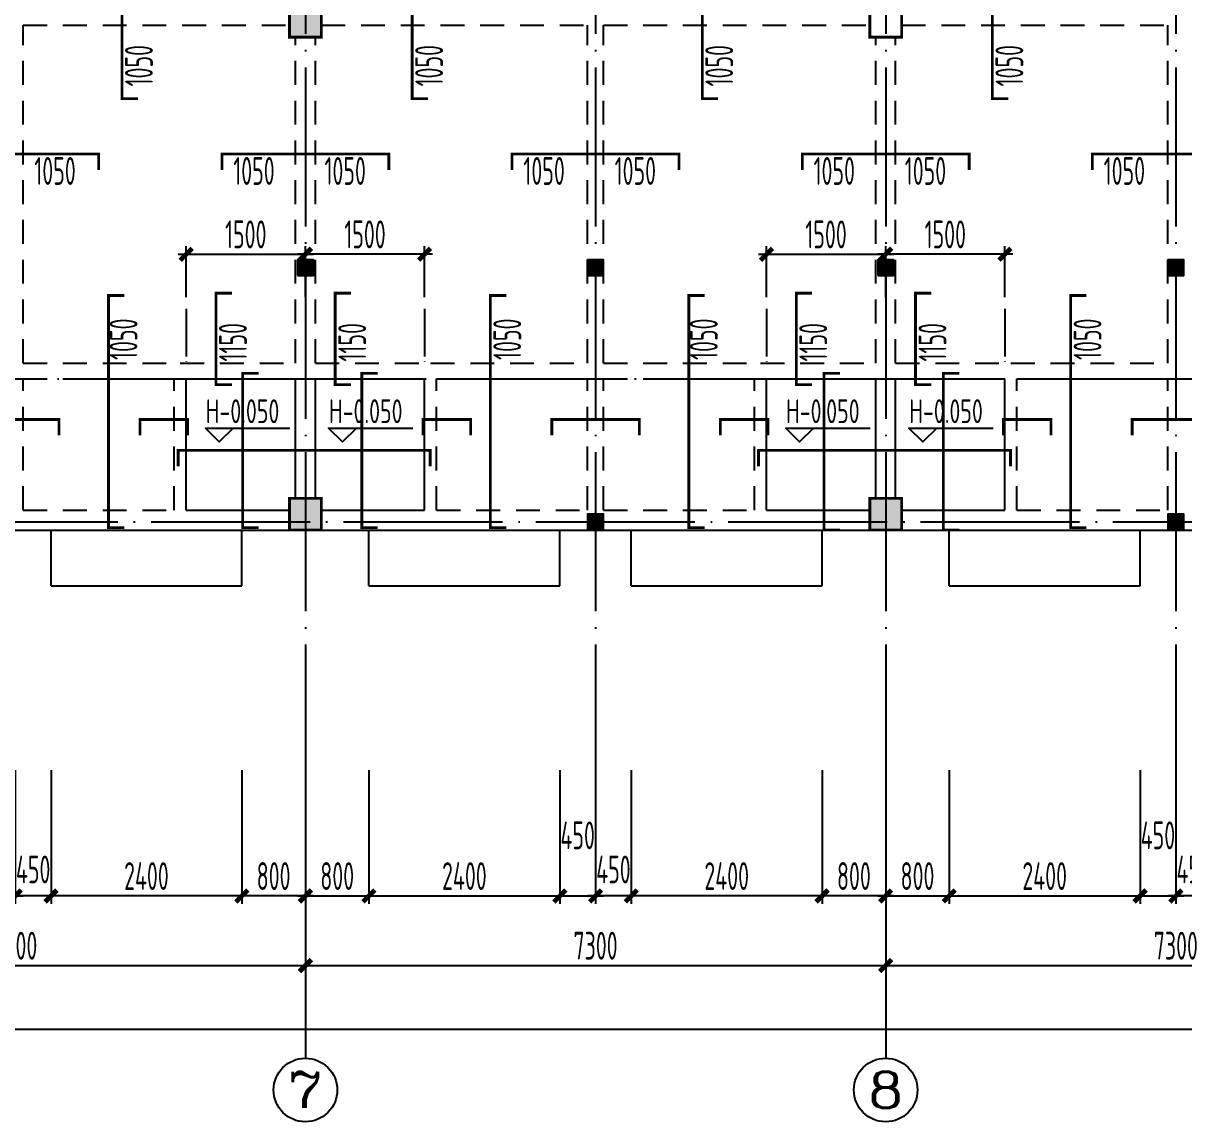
# Model space of a CAD drawing. Extents: x -472319 to -112444, y -516749 to -5704.
# Drawn here: x -264044 to -249444, y -254778 to -240960 of the extents above; entities that cross this region are included whole.
import ezdxf
from ezdxf.enums import TextEntityAlignment as Align

# ---------------------------------------------------------------- set-up
doc = ezdxf.new("R2010")
doc.units = 0
doc.header["$LTSCALE"] = 100
doc.header["$MEASUREMENT"] = 0
for name, pattern in [('3', [5, 3, -2]), ('CENTER', [2, 1.25, -0.25, 0.25, -0.25]), ('DOTE', [2.42, 2, -0.2, 0.02, -0.2])]:
    doc.linetypes.add(name, pattern=pattern)
for name, color, linetype in [('1301', 24, 'Continuous'), ('1305', 1, 'Continuous'), ('1306', 94, 'Continuous'), ('AXIS', 3, 'Continuous'), ('AXIS_TEXT', 7, 'Continuous'), ('COLUMN', 9, 'Continuous'), ('DOTE', 1, 'CENTER'), ('S_BEAM', 4, 'Continuous'), ('S_BEAMDASH', 134, '3'), ('S_CL', 2, 'Continuous'), ('坡道', 7, 'Continuous'), ('板标注', 221, 'Continuous')]:
    doc.layers.add(name, color=color, linetype=linetype)
doc.styles.add('_TCH_AXIS', font='COMPLEX', dxfattribs={"bigfont": 'GBCBIG'})
doc.styles.add('COMPLEX', font='COMPLEX')
doc.styles.add('HZ', font='tssdeng.shx', dxfattribs={"width": 0.6, "height": 350, "bigfont": 'a.shx'})
doc.styles.get("Standard").update_dxf_attribs({"font": 'tssdeng.shx', "width": 0.6, "bigfont": 'a.shx'})
doc.styles.add('TSSD_Rein', font='Tssdeng.shx', dxfattribs={"width": 0.7, "bigfont": 'hztxt.shx'})
doc.dimstyles.new('DIMN', dxfattribs={"dimtxt": 350, "dimasz": 150, "dimexe": 100, "dimexo": 100, "dimgap": 75, "dimtad": 1, "dimdec": 0, "dimzin": 0, "dimdsep": 46, "dimtxsty": 'HZ', "dimblk": 'ARCHTICK', "dimcen": 0.09, "dimdle": 100, "dimclrd": 3, "dimclre": 3, "dimclrt": 7, "dimazin": 2, "dimtfac": 1, "dimtdec": 0, "dimtmove": 2, "dimatfit": 3, "dimldrblk": 'ARCHTICK', "dimfxl": 1, "dimtolj": 1, "dimtzin": 0, "dimarcsym": 0})

# ---------------------------------------------------------------- blocks, each defined once
blk = doc.blocks.new('_ArchTick')
at = {"color": 0, "linetype": 'ByBlock', "const_width": 0.4}
blk.add_lwpolyline([(-0.5, -0.5), (0.5, 0.5)], dxfattribs=at)
blk = doc.blocks.new('*D1060')
at = {"layer": 'AXIS', "color": 3, "lineweight": -2, "transparency": 16777216}
for p, q in [((-267794, -251665), (-267794, -252913)), ((-260494, -251665), (-260494, -252913)), ((-267894, -252813), (-260394, -252813))]:
    blk.add_line(p, q, dxfattribs=at)
at = {"layer": 'Defpoints', "color": 0, "transparency": 16777216}
for p in [(-267794, -251565), (-260494, -251565), (-260494, -252813)]:
    blk.add_point(p, dxfattribs=at)
at = {"layer": 'AXIS', "color": 3, "lineweight": -2, "transparency": 16777216, "xscale": 150, "yscale": 150, "zscale": 150, "rotation": 180}
blk.add_blockref('_ArchTick', (-267794, -252813), dxfattribs=at)
at = {"layer": 'AXIS', "color": 3, "lineweight": -2, "transparency": 16777216, "xscale": 150, "yscale": 150, "zscale": 150}
blk.add_blockref('_ArchTick', (-260494, -252813), dxfattribs=at)
at = {"layer": 'AXIS', "color": 7, "transparency": 16777216, "insert": (-264144, -252563), "char_height": 350, "attachment_point": 5, "style": 'HZ'}
blk.add_mtext('\\A1;7300', dxfattribs=at)
blk = doc.blocks.new('*D1061')
at = {"layer": 'AXIS', "color": 3, "lineweight": -2, "transparency": 16777216}
for p, q in [((-260494, -251665), (-260494, -252913)), ((-253194, -251665), (-253194, -252913)), ((-260594, -252813), (-253094, -252813))]:
    blk.add_line(p, q, dxfattribs=at)
at = {"layer": 'Defpoints', "color": 0, "transparency": 16777216}
for p in [(-260494, -251565), (-253194, -251565), (-253194, -252813)]:
    blk.add_point(p, dxfattribs=at)
at = {"layer": 'AXIS', "color": 3, "lineweight": -2, "transparency": 16777216, "xscale": 150, "yscale": 150, "zscale": 150, "rotation": 180}
blk.add_blockref('_ArchTick', (-260494, -252813), dxfattribs=at)
at = {"layer": 'AXIS', "color": 3, "lineweight": -2, "transparency": 16777216, "xscale": 150, "yscale": 150, "zscale": 150}
blk.add_blockref('_ArchTick', (-253194, -252813), dxfattribs=at)
at = {"layer": 'AXIS', "color": 7, "transparency": 16777216, "insert": (-256844, -252563), "char_height": 350, "attachment_point": 5, "style": 'HZ'}
blk.add_mtext('\\A1;7300', dxfattribs=at)
blk = doc.blocks.new('*D1062')
at = {"layer": 'AXIS', "color": 3, "lineweight": -2, "transparency": 16777216}
for p, q in [((-253194, -251665), (-253194, -252913)), ((-245894, -251665), (-245894, -252913)), ((-253294, -252813), (-245794, -252813))]:
    blk.add_line(p, q, dxfattribs=at)
at = {"layer": 'Defpoints', "color": 0, "transparency": 16777216}
for p in [(-253194, -251565), (-245894, -251565), (-245894, -252813)]:
    blk.add_point(p, dxfattribs=at)
at = {"layer": 'AXIS', "color": 3, "lineweight": -2, "transparency": 16777216, "xscale": 150, "yscale": 150, "zscale": 150, "rotation": 180}
blk.add_blockref('_ArchTick', (-253194, -252813), dxfattribs=at)
at = {"layer": 'AXIS', "color": 3, "lineweight": -2, "transparency": 16777216, "xscale": 150, "yscale": 150, "zscale": 150}
blk.add_blockref('_ArchTick', (-245894, -252813), dxfattribs=at)
at = {"layer": 'AXIS', "color": 7, "transparency": 16777216, "insert": (-249544, -252563), "char_height": 350, "attachment_point": 5, "style": 'HZ'}
blk.add_mtext('\\A1;7300', dxfattribs=at)
blk = doc.blocks.new('*D1064')
at = {"layer": 'AXIS', "color": 3, "lineweight": -2, "transparency": 16777216}
for p, q in [((-302694, -251665), (-302694, -253713)), ((-242894, -251665), (-242894, -253713)), ((-302794, -253613), (-242794, -253613))]:
    blk.add_line(p, q, dxfattribs=at)
at = {"layer": 'Defpoints', "color": 0, "transparency": 16777216}
for p in [(-302694, -251565), (-242894, -251565), (-242894, -253613)]:
    blk.add_point(p, dxfattribs=at)
at = {"layer": 'AXIS', "color": 3, "lineweight": -2, "transparency": 16777216, "xscale": 150, "yscale": 150, "zscale": 150, "rotation": 180}
blk.add_blockref('_ArchTick', (-302694, -253613), dxfattribs=at)
at = {"layer": 'AXIS', "color": 3, "lineweight": -2, "transparency": 16777216, "xscale": 150, "yscale": 150, "zscale": 150}
blk.add_blockref('_ArchTick', (-242894, -253613), dxfattribs=at)
at = {"layer": 'AXIS', "color": 7, "transparency": 16777216, "insert": (-272794, -253363), "char_height": 350, "attachment_point": 5, "style": 'HZ'}
blk.add_mtext('\\A1;59800', dxfattribs=at)
blk = doc.blocks.new('_AXISO')
blk.add_circle((0, 0), 0.5)
at = {"layer": 'AXIS_TEXT', "style": 'COMPLEX', "width": 1.041667}
blk.add_attdef('A', text='', height=0.56, dxfattribs=at).set_placement((-0.25, -0.28), (0.25, -0.28), align=Align.FIT)
blk = doc.blocks.new('*D1105')
at = {"layer": '1301', "color": 3, "lineweight": -2, "transparency": 16777216}
for p, q in [((-249544, -250355), (-249544, -252037)), ((-249094, -250355), (-249094, -252037)), ((-248994, -251937), (-249644, -251937))]:
    blk.add_line(p, q, dxfattribs=at)
at = {"layer": 'Defpoints', "color": 0, "transparency": 16777216}
for p in [(-249544, -250255), (-249094, -250255), (-249544, -251937)]:
    blk.add_point(p, dxfattribs=at)
at = {"layer": '1301', "color": 3, "lineweight": -2, "transparency": 16777216, "xscale": 150, "yscale": 150, "zscale": 150, "rotation": 180}
blk.add_blockref('_ArchTick', (-249544, -251937), dxfattribs=at)
at = {"layer": '1301', "color": 3, "lineweight": -2, "transparency": 16777216, "xscale": 150, "yscale": 150, "zscale": 150}
blk.add_blockref('_ArchTick', (-249094, -251937), dxfattribs=at)
at = {"layer": '1301', "color": 7, "transparency": 16777216, "insert": (-249319, -251604), "char_height": 350, "attachment_point": 5, "style": 'HZ'}
blk.add_mtext('\\A1;450', dxfattribs=at)
blk = doc.blocks.new('*D1106')
at = {"layer": '1301', "color": 3, "lineweight": -2, "transparency": 16777216}
for p, q in [((-253194, -250355), (-253194, -252037)), ((-252394, -250355), (-252394, -252037)), ((-253294, -251937), (-252294, -251937))]:
    blk.add_line(p, q, dxfattribs=at)
at = {"layer": 'Defpoints', "color": 0, "transparency": 16777216}
for p in [(-253194, -250255), (-252394, -250255), (-252394, -251937)]:
    blk.add_point(p, dxfattribs=at)
at = {"layer": '1301', "color": 3, "lineweight": -2, "transparency": 16777216, "xscale": 150, "yscale": 150, "zscale": 150, "rotation": 180}
blk.add_blockref('_ArchTick', (-253194, -251937), dxfattribs=at)
at = {"layer": '1301', "color": 3, "lineweight": -2, "transparency": 16777216, "xscale": 150, "yscale": 150, "zscale": 150}
blk.add_blockref('_ArchTick', (-252394, -251937), dxfattribs=at)
at = {"layer": '1301', "color": 7, "transparency": 16777216, "insert": (-252794, -251687), "char_height": 350, "attachment_point": 5, "style": 'HZ'}
blk.add_mtext('\\A1;800', dxfattribs=at)
blk = doc.blocks.new('*D1107')
at = {"layer": '1301', "color": 3, "lineweight": -2, "transparency": 16777216}
for p, q in [((-252394, -250355), (-252394, -252037)), ((-249994, -250355), (-249994, -252037)), ((-252494, -251937), (-249894, -251937))]:
    blk.add_line(p, q, dxfattribs=at)
at = {"layer": 'Defpoints', "color": 0, "transparency": 16777216}
for p in [(-252394, -250255), (-249994, -250255), (-249994, -251937)]:
    blk.add_point(p, dxfattribs=at)
at = {"layer": '1301', "color": 3, "lineweight": -2, "transparency": 16777216, "xscale": 150, "yscale": 150, "zscale": 150, "rotation": 180}
blk.add_blockref('_ArchTick', (-252394, -251937), dxfattribs=at)
at = {"layer": '1301', "color": 3, "lineweight": -2, "transparency": 16777216, "xscale": 150, "yscale": 150, "zscale": 150}
blk.add_blockref('_ArchTick', (-249994, -251937), dxfattribs=at)
at = {"layer": '1301', "color": 7, "transparency": 16777216, "insert": (-251194, -251687), "char_height": 350, "attachment_point": 5, "style": 'HZ'}
blk.add_mtext('\\A1;2400', dxfattribs=at)
blk = doc.blocks.new('*D1108')
at = {"layer": '1301', "color": 3, "lineweight": -2, "transparency": 16777216}
for p, q in [((-249994, -250355), (-249994, -252037)), ((-249544, -250355), (-249544, -252037)), ((-250094, -251937), (-249444, -251937))]:
    blk.add_line(p, q, dxfattribs=at)
at = {"layer": 'Defpoints', "color": 0, "transparency": 16777216}
for p in [(-249994, -250255), (-249544, -250255), (-249544, -251937)]:
    blk.add_point(p, dxfattribs=at)
at = {"layer": '1301', "color": 3, "lineweight": -2, "transparency": 16777216, "xscale": 150, "yscale": 150, "zscale": 150, "rotation": 180}
blk.add_blockref('_ArchTick', (-249994, -251937), dxfattribs=at)
at = {"layer": '1301', "color": 3, "lineweight": -2, "transparency": 16777216, "xscale": 150, "yscale": 150, "zscale": 150}
blk.add_blockref('_ArchTick', (-249544, -251937), dxfattribs=at)
at = {"layer": '1301', "color": 7, "transparency": 16777216, "insert": (-249769, -251175), "char_height": 350, "attachment_point": 5, "style": 'HZ'}
blk.add_mtext('\\A1;450', dxfattribs=at)
blk = doc.blocks.new('*D1109')
at = {"layer": '1301', "color": 3, "lineweight": -2, "transparency": 16777216}
for p, q in [((-253994, -250355), (-253994, -252037)), ((-253194, -250355), (-253194, -252037)), ((-253094, -251937), (-254094, -251937))]:
    blk.add_line(p, q, dxfattribs=at)
at = {"layer": 'Defpoints', "color": 0, "transparency": 16777216}
for p in [(-253994, -250255), (-253194, -250255), (-253994, -251937)]:
    blk.add_point(p, dxfattribs=at)
at = {"layer": '1301', "color": 3, "lineweight": -2, "transparency": 16777216, "xscale": 150, "yscale": 150, "zscale": 150, "rotation": 180}
blk.add_blockref('_ArchTick', (-253994, -251937), dxfattribs=at)
at = {"layer": '1301', "color": 3, "lineweight": -2, "transparency": 16777216, "xscale": 150, "yscale": 150, "zscale": 150}
blk.add_blockref('_ArchTick', (-253194, -251937), dxfattribs=at)
at = {"layer": '1301', "color": 7, "transparency": 16777216, "insert": (-253594, -251687), "char_height": 350, "attachment_point": 5, "style": 'HZ'}
blk.add_mtext('\\A1;800', dxfattribs=at)
blk = doc.blocks.new('*D1110')
at = {"layer": '1301', "color": 3, "lineweight": -2, "transparency": 16777216}
for p, q in [((-256394, -250355), (-256394, -252037)), ((-253994, -250355), (-253994, -252037)), ((-253894, -251937), (-256494, -251937))]:
    blk.add_line(p, q, dxfattribs=at)
at = {"layer": 'Defpoints', "color": 0, "transparency": 16777216}
for p in [(-256394, -250255), (-253994, -250255), (-256394, -251937)]:
    blk.add_point(p, dxfattribs=at)
at = {"layer": '1301', "color": 3, "lineweight": -2, "transparency": 16777216, "xscale": 150, "yscale": 150, "zscale": 150, "rotation": 180}
blk.add_blockref('_ArchTick', (-256394, -251937), dxfattribs=at)
at = {"layer": '1301', "color": 3, "lineweight": -2, "transparency": 16777216, "xscale": 150, "yscale": 150, "zscale": 150}
blk.add_blockref('_ArchTick', (-253994, -251937), dxfattribs=at)
at = {"layer": '1301', "color": 7, "transparency": 16777216, "insert": (-255194, -251687), "char_height": 350, "attachment_point": 5, "style": 'HZ'}
blk.add_mtext('\\A1;2400', dxfattribs=at)
blk = doc.blocks.new('*D1111')
at = {"layer": '1301', "color": 3, "lineweight": -2, "transparency": 16777216}
for p, q in [((-256844, -250355), (-256844, -252037)), ((-256394, -250355), (-256394, -252037)), ((-256294, -251937), (-256944, -251937))]:
    blk.add_line(p, q, dxfattribs=at)
at = {"layer": 'Defpoints', "color": 0, "transparency": 16777216}
for p in [(-256844, -250255), (-256394, -250255), (-256844, -251937)]:
    blk.add_point(p, dxfattribs=at)
at = {"layer": '1301', "color": 3, "lineweight": -2, "transparency": 16777216, "xscale": 150, "yscale": 150, "zscale": 150, "rotation": 180}
blk.add_blockref('_ArchTick', (-256844, -251937), dxfattribs=at)
at = {"layer": '1301', "color": 3, "lineweight": -2, "transparency": 16777216, "xscale": 150, "yscale": 150, "zscale": 150}
blk.add_blockref('_ArchTick', (-256394, -251937), dxfattribs=at)
at = {"layer": '1301', "color": 7, "transparency": 16777216, "insert": (-256619, -251604), "char_height": 350, "attachment_point": 5, "style": 'HZ'}
blk.add_mtext('\\A1;450', dxfattribs=at)
blk = doc.blocks.new('*D1112')
at = {"layer": '1301', "color": 3, "lineweight": -2, "transparency": 16777216}
for p, q in [((-260494, -250355), (-260494, -252037)), ((-259694, -250355), (-259694, -252037)), ((-260594, -251937), (-259594, -251937))]:
    blk.add_line(p, q, dxfattribs=at)
at = {"layer": 'Defpoints', "color": 0, "transparency": 16777216}
for p in [(-260494, -250255), (-259694, -250255), (-259694, -251937)]:
    blk.add_point(p, dxfattribs=at)
at = {"layer": '1301', "color": 3, "lineweight": -2, "transparency": 16777216, "xscale": 150, "yscale": 150, "zscale": 150, "rotation": 180}
blk.add_blockref('_ArchTick', (-260494, -251937), dxfattribs=at)
at = {"layer": '1301', "color": 3, "lineweight": -2, "transparency": 16777216, "xscale": 150, "yscale": 150, "zscale": 150}
blk.add_blockref('_ArchTick', (-259694, -251937), dxfattribs=at)
at = {"layer": '1301', "color": 7, "transparency": 16777216, "insert": (-260094, -251687), "char_height": 350, "attachment_point": 5, "style": 'HZ'}
blk.add_mtext('\\A1;800', dxfattribs=at)
blk = doc.blocks.new('*D1113')
at = {"layer": '1301', "color": 3, "lineweight": -2, "transparency": 16777216}
for p, q in [((-259694, -250355), (-259694, -252037)), ((-257294, -250355), (-257294, -252037)), ((-259794, -251937), (-257194, -251937))]:
    blk.add_line(p, q, dxfattribs=at)
at = {"layer": 'Defpoints', "color": 0, "transparency": 16777216}
for p in [(-259694, -250255), (-257294, -250255), (-257294, -251937)]:
    blk.add_point(p, dxfattribs=at)
at = {"layer": '1301', "color": 3, "lineweight": -2, "transparency": 16777216, "xscale": 150, "yscale": 150, "zscale": 150, "rotation": 180}
blk.add_blockref('_ArchTick', (-259694, -251937), dxfattribs=at)
at = {"layer": '1301', "color": 3, "lineweight": -2, "transparency": 16777216, "xscale": 150, "yscale": 150, "zscale": 150}
blk.add_blockref('_ArchTick', (-257294, -251937), dxfattribs=at)
at = {"layer": '1301', "color": 7, "transparency": 16777216, "insert": (-258494, -251687), "char_height": 350, "attachment_point": 5, "style": 'HZ'}
blk.add_mtext('\\A1;2400', dxfattribs=at)
blk = doc.blocks.new('*D1114')
at = {"layer": '1301', "color": 3, "lineweight": -2, "transparency": 16777216}
for p, q in [((-257294, -250355), (-257294, -252037)), ((-256844, -250355), (-256844, -252037)), ((-257394, -251937), (-256744, -251937))]:
    blk.add_line(p, q, dxfattribs=at)
at = {"layer": 'Defpoints', "color": 0, "transparency": 16777216}
for p in [(-257294, -250255), (-256844, -250255), (-256844, -251937)]:
    blk.add_point(p, dxfattribs=at)
at = {"layer": '1301', "color": 3, "lineweight": -2, "transparency": 16777216, "xscale": 150, "yscale": 150, "zscale": 150, "rotation": 180}
blk.add_blockref('_ArchTick', (-257294, -251937), dxfattribs=at)
at = {"layer": '1301', "color": 3, "lineweight": -2, "transparency": 16777216, "xscale": 150, "yscale": 150, "zscale": 150}
blk.add_blockref('_ArchTick', (-256844, -251937), dxfattribs=at)
at = {"layer": '1301', "color": 7, "transparency": 16777216, "insert": (-257069, -251175), "char_height": 350, "attachment_point": 5, "style": 'HZ'}
blk.add_mtext('\\A1;450', dxfattribs=at)
blk = doc.blocks.new('*D1115')
at = {"layer": '1301', "color": 3, "lineweight": -2, "transparency": 16777216}
for p, q in [((-261294, -250355), (-261294, -252037)), ((-260494, -250355), (-260494, -252037)), ((-260394, -251937), (-261394, -251937))]:
    blk.add_line(p, q, dxfattribs=at)
at = {"layer": 'Defpoints', "color": 0, "transparency": 16777216}
for p in [(-261294, -250255), (-260494, -250255), (-261294, -251937)]:
    blk.add_point(p, dxfattribs=at)
at = {"layer": '1301', "color": 3, "lineweight": -2, "transparency": 16777216, "xscale": 150, "yscale": 150, "zscale": 150, "rotation": 180}
blk.add_blockref('_ArchTick', (-261294, -251937), dxfattribs=at)
at = {"layer": '1301', "color": 3, "lineweight": -2, "transparency": 16777216, "xscale": 150, "yscale": 150, "zscale": 150}
blk.add_blockref('_ArchTick', (-260494, -251937), dxfattribs=at)
at = {"layer": '1301', "color": 7, "transparency": 16777216, "insert": (-260894, -251687), "char_height": 350, "attachment_point": 5, "style": 'HZ'}
blk.add_mtext('\\A1;800', dxfattribs=at)
blk = doc.blocks.new('*D1116')
at = {"layer": '1301', "color": 3, "lineweight": -2, "transparency": 16777216}
for p, q in [((-263694, -250355), (-263694, -252037)), ((-261294, -250355), (-261294, -252037)), ((-261194, -251937), (-263794, -251937))]:
    blk.add_line(p, q, dxfattribs=at)
at = {"layer": 'Defpoints', "color": 0, "transparency": 16777216}
for p in [(-263694, -250255), (-261294, -250255), (-263694, -251937)]:
    blk.add_point(p, dxfattribs=at)
at = {"layer": '1301', "color": 3, "lineweight": -2, "transparency": 16777216, "xscale": 150, "yscale": 150, "zscale": 150, "rotation": 180}
blk.add_blockref('_ArchTick', (-263694, -251937), dxfattribs=at)
at = {"layer": '1301', "color": 3, "lineweight": -2, "transparency": 16777216, "xscale": 150, "yscale": 150, "zscale": 150}
blk.add_blockref('_ArchTick', (-261294, -251937), dxfattribs=at)
at = {"layer": '1301', "color": 7, "transparency": 16777216, "insert": (-262494, -251687), "char_height": 350, "attachment_point": 5, "style": 'HZ'}
blk.add_mtext('\\A1;2400', dxfattribs=at)
blk = doc.blocks.new('*D1117')
at = {"layer": '1301', "color": 3, "lineweight": -2, "transparency": 16777216}
for p, q in [((-264144, -250355), (-264144, -252037)), ((-263694, -250355), (-263694, -252037)), ((-263594, -251937), (-264244, -251937))]:
    blk.add_line(p, q, dxfattribs=at)
at = {"layer": 'Defpoints', "color": 0, "transparency": 16777216}
for p in [(-264144, -250255), (-263694, -250255), (-264144, -251937)]:
    blk.add_point(p, dxfattribs=at)
at = {"layer": '1301', "color": 3, "lineweight": -2, "transparency": 16777216, "xscale": 150, "yscale": 150, "zscale": 150, "rotation": 180}
blk.add_blockref('_ArchTick', (-264144, -251937), dxfattribs=at)
at = {"layer": '1301', "color": 3, "lineweight": -2, "transparency": 16777216, "xscale": 150, "yscale": 150, "zscale": 150}
blk.add_blockref('_ArchTick', (-263694, -251937), dxfattribs=at)
at = {"layer": '1301', "color": 7, "transparency": 16777216, "insert": (-263919, -251604), "char_height": 350, "attachment_point": 5, "style": 'HZ'}
blk.add_mtext('\\A1;450', dxfattribs=at)
blk = doc.blocks.new('*D1120')
at = {"layer": '1301', "color": 3, "lineweight": -2, "transparency": 16777216}
for p, q in [((-264594, -250355), (-264594, -252037)), ((-264144, -250355), (-264144, -252037)), ((-264694, -251937), (-264044, -251937))]:
    blk.add_line(p, q, dxfattribs=at)
at = {"layer": 'Defpoints', "color": 0, "transparency": 16777216}
for p in [(-264594, -250255), (-264144, -250255), (-264144, -251937)]:
    blk.add_point(p, dxfattribs=at)
at = {"layer": '1301', "color": 3, "lineweight": -2, "transparency": 16777216, "xscale": 150, "yscale": 150, "zscale": 150, "rotation": 180}
blk.add_blockref('_ArchTick', (-264594, -251937), dxfattribs=at)
at = {"layer": '1301', "color": 3, "lineweight": -2, "transparency": 16777216, "xscale": 150, "yscale": 150, "zscale": 150}
blk.add_blockref('_ArchTick', (-264144, -251937), dxfattribs=at)
at = {"layer": '1301', "color": 7, "transparency": 16777216, "insert": (-264369, -251175), "char_height": 350, "attachment_point": 5, "style": 'HZ'}
blk.add_mtext('\\A1;450', dxfattribs=at)
blk = doc.blocks.new('*D2590')
at = {"layer": '1306', "color": 3, "lineweight": -2, "transparency": 16777216}
for p, q in [((-261994, -244404), (-261994, -243766)), ((-260494, -244404), (-260494, -243766)), ((-262094, -243866), (-260394, -243866))]:
    blk.add_line(p, q, dxfattribs=at)
at = {"layer": 'Defpoints', "color": 0, "transparency": 16777216}
for p in [(-260494, -243866), (-261994, -244504), (-260494, -244504)]:
    blk.add_point(p, dxfattribs=at)
at = {"layer": '1306', "color": 3, "lineweight": -2, "transparency": 16777216, "xscale": 150, "yscale": 150, "zscale": 150, "rotation": 180}
blk.add_blockref('_ArchTick', (-261994, -243866), dxfattribs=at)
at = {"layer": '1306', "color": 3, "lineweight": -2, "transparency": 16777216, "xscale": 150, "yscale": 150, "zscale": 150}
blk.add_blockref('_ArchTick', (-260494, -243866), dxfattribs=at)
at = {"layer": '1306', "color": 7, "transparency": 16777216, "insert": (-261244, -243616), "char_height": 350, "attachment_point": 5, "style": 'HZ'}
blk.add_mtext('\\A1;1500', dxfattribs=at)
blk = doc.blocks.new('*D2591')
at = {"layer": '1306', "color": 3, "lineweight": -2, "transparency": 16777216}
for p, q in [((-260494, -244404), (-260494, -243766)), ((-258994, -244404), (-258994, -243766)), ((-258894, -243866), (-260594, -243866))]:
    blk.add_line(p, q, dxfattribs=at)
at = {"layer": 'Defpoints', "color": 0, "transparency": 16777216}
for p in [(-260494, -243866), (-260494, -244504), (-258994, -244504)]:
    blk.add_point(p, dxfattribs=at)
at = {"layer": '1306', "color": 3, "lineweight": -2, "transparency": 16777216, "xscale": 150, "yscale": 150, "zscale": 150, "rotation": 180}
blk.add_blockref('_ArchTick', (-260494, -243866), dxfattribs=at)
at = {"layer": '1306', "color": 3, "lineweight": -2, "transparency": 16777216, "xscale": 150, "yscale": 150, "zscale": 150}
blk.add_blockref('_ArchTick', (-258994, -243866), dxfattribs=at)
at = {"layer": '1306', "color": 7, "transparency": 16777216, "insert": (-259744, -243616), "char_height": 350, "attachment_point": 5, "style": 'HZ'}
blk.add_mtext('\\A1;1500', dxfattribs=at)
blk = doc.blocks.new('*D2592')
at = {"layer": '1306', "color": 3, "lineweight": -2, "transparency": 16777216}
for p, q in [((-254694, -244404), (-254694, -243766)), ((-253194, -244404), (-253194, -243766)), ((-254794, -243866), (-253094, -243866))]:
    blk.add_line(p, q, dxfattribs=at)
at = {"layer": 'Defpoints', "color": 0, "transparency": 16777216}
for p in [(-253194, -243866), (-254694, -244504), (-253194, -244504)]:
    blk.add_point(p, dxfattribs=at)
at = {"layer": '1306', "color": 3, "lineweight": -2, "transparency": 16777216, "xscale": 150, "yscale": 150, "zscale": 150, "rotation": 180}
blk.add_blockref('_ArchTick', (-254694, -243866), dxfattribs=at)
at = {"layer": '1306', "color": 3, "lineweight": -2, "transparency": 16777216, "xscale": 150, "yscale": 150, "zscale": 150}
blk.add_blockref('_ArchTick', (-253194, -243866), dxfattribs=at)
at = {"layer": '1306', "color": 7, "transparency": 16777216, "insert": (-253944, -243616), "char_height": 350, "attachment_point": 5, "style": 'HZ'}
blk.add_mtext('\\A1;1500', dxfattribs=at)
blk = doc.blocks.new('*D2593')
at = {"layer": '1306', "color": 3, "lineweight": -2, "transparency": 16777216}
for p, q in [((-253194, -244404), (-253194, -243766)), ((-251694, -244404), (-251694, -243766)), ((-251594, -243866), (-253294, -243866))]:
    blk.add_line(p, q, dxfattribs=at)
at = {"layer": 'Defpoints', "color": 0, "transparency": 16777216}
for p in [(-253194, -243866), (-253194, -244504), (-251694, -244504)]:
    blk.add_point(p, dxfattribs=at)
at = {"layer": '1306', "color": 3, "lineweight": -2, "transparency": 16777216, "xscale": 150, "yscale": 150, "zscale": 150, "rotation": 180}
blk.add_blockref('_ArchTick', (-253194, -243866), dxfattribs=at)
at = {"layer": '1306', "color": 3, "lineweight": -2, "transparency": 16777216, "xscale": 150, "yscale": 150, "zscale": 150}
blk.add_blockref('_ArchTick', (-251694, -243866), dxfattribs=at)
at = {"layer": '1306', "color": 7, "transparency": 16777216, "insert": (-252444, -243616), "char_height": 350, "attachment_point": 5, "style": 'HZ'}
blk.add_mtext('\\A1;1500', dxfattribs=at)

msp = doc.modelspace()

# ---------------------------------------------------------------- hatches: boundary and pattern name
at = {"layer": 'COLUMN'}
h = msp.add_hatch(dxfattribs=at)
h.set_pattern_fill('ANSI31', color=0)
h.set_pattern_definition([(45, (-311631.33058, -58396.89142), (-0.08838834765, 0.08838834765), [])])
h.paths.add_polyline_path([(-260593.831, -244134.891), (-260393.831, -244134.891), (-260393.831, -243934.891), (-260593.831, -243934.891)])
h = msp.add_hatch(dxfattribs=at)
h.set_pattern_fill('ANSI31', color=0)
h.set_pattern_definition([(45, (-307981.33058, -58396.89142), (-0.08838834765, 0.08838834765), [])])
h.paths.add_polyline_path([(-256943.831, -244134.891), (-256743.831, -244134.891), (-256743.831, -243934.891), (-256943.831, -243934.891)])
h = msp.add_hatch(dxfattribs=at)
h.set_pattern_fill('ANSI31', color=0)
h.set_pattern_definition([(45, (-304331.33058, -58396.89142), (-0.08838834765, 0.08838834765), [])])
h.paths.add_polyline_path([(-253293.831, -244134.891), (-253093.831, -244134.891), (-253093.831, -243934.891), (-253293.831, -243934.891)])
h = msp.add_hatch(dxfattribs=at)
h.set_pattern_fill('ANSI31', color=0)
h.set_pattern_definition([(45, (-300681.33058, -58396.89142), (-0.08838834765, 0.08838834765), [])])
h.paths.add_polyline_path([(-249643.831, -244134.891), (-249443.831, -244134.891), (-249443.831, -243934.891), (-249643.831, -243934.891)])
h = msp.add_hatch(dxfattribs=at)
h.set_pattern_fill('ANSI31', color=0)
h.set_pattern_definition([(45, (-307981.32863, -61596.89045), (-0.08838834765, 0.08838834765), [])])
h.paths.add_polyline_path([(-256943.829, -247334.89), (-256743.829, -247334.89), (-256743.829, -247134.89), (-256943.829, -247134.89)])
h = msp.add_hatch(dxfattribs=at)
h.set_pattern_fill('ANSI31', color=0)
h.set_pattern_definition([(45, (-300681.32863, -61596.89045), (-0.08838834765, 0.08838834765), [])])
h.paths.add_polyline_path([(-249643.829, -247334.89), (-249443.829, -247334.89), (-249443.829, -247134.89), (-249643.829, -247134.89)])
at = {"layer": 'S_CL'}
h = msp.add_hatch(dxfattribs=at)
h.set_pattern_fill('ANSI31', color=256)
h.set_pattern_definition([(45, (114544.49969, 398805.50098), (-0.088388347648, 0.088388347648), [])])
h.paths.add_polyline_path([(-299493.831, -232834.889), (-299493.831, -232334.889), (-299893.831, -232334.889), (-299893.831, -232834.889)])
h.paths.add_polyline_path([(-299493.831, -238934.89), (-299493.831, -238534.89), (-299893.831, -238534.89), (-299893.831, -238934.89)])
h.paths.add_polyline_path([(-299493.831, -241134.89), (-299493.831, -240734.89), (-299893.831, -240734.89), (-299893.831, -241134.89)])
h.paths.add_polyline_path([(-299493.831, -247334.89), (-299493.831, -246834.89), (-299893.831, -246834.89), (-299893.831, -247334.89)])
h.paths.add_polyline_path([(-302393.831, -232834.889), (-302393.831, -232334.889), (-302793.831, -232334.889), (-302793.831, -232834.889)])
h.paths.add_polyline_path([(-302393.831, -238934.89), (-302393.831, -238534.89), (-302793.831, -238534.89), (-302793.831, -238934.89)])
h.paths.add_polyline_path([(-302393.831, -241134.89), (-302393.831, -240734.89), (-302793.831, -240734.89), (-302793.831, -241134.89)])
h.paths.add_polyline_path([(-302393.831, -247334.89), (-302393.831, -246834.89), (-302793.831, -246834.89), (-302793.831, -247334.89)])
h.paths.add_polyline_path([(-242793.829, -247334.89), (-242793.829, -246834.89), (-243193.829, -246834.89), (-243193.829, -247334.89)])
h.paths.add_polyline_path([(-245693.829, -247334.89), (-245693.829, -246834.89), (-246093.829, -246834.89), (-246093.829, -247334.89)])
h.paths.add_polyline_path([(-252993.829, -247334.89), (-252993.829, -246934.89), (-253393.829, -246934.89), (-253393.829, -247334.89)])
h.paths.add_polyline_path([(-260293.829, -247334.89), (-260293.829, -246934.89), (-260693.829, -246934.89), (-260693.829, -247334.89)])
h.paths.add_polyline_path([(-267593.829, -247334.89), (-267593.829, -246834.89), (-267993.829, -246834.89), (-267993.829, -247334.89)])
h.paths.add_polyline_path([(-277593.831, -247334.89), (-277593.831, -246834.89), (-277993.831, -246834.89), (-277993.831, -247334.89)])
h.paths.add_polyline_path([(-284893.831, -247334.89), (-284893.831, -246934.89), (-285293.831, -246934.89), (-285293.831, -247334.89)])
h.paths.add_polyline_path([(-292193.831, -247334.89), (-292193.831, -246934.89), (-292593.831, -246934.89), (-292593.831, -247334.89)])
h.paths.add_polyline_path([(-242793.829, -232834.889), (-242793.829, -232334.889), (-243193.829, -232334.889), (-243193.829, -232834.889)])
h.paths.add_polyline_path([(-242793.829, -238934.89), (-242793.829, -238534.89), (-243193.829, -238534.89), (-243193.829, -238934.89)])
h.paths.add_polyline_path([(-242793.829, -241134.89), (-242793.829, -240734.89), (-243193.829, -240734.89), (-243193.829, -241134.89)])
h.paths.add_polyline_path([(-245693.829, -232834.889), (-245693.829, -232334.889), (-246093.829, -232334.889), (-246093.829, -232834.889)])
h.paths.add_polyline_path([(-245693.829, -238934.89), (-245693.829, -238534.89), (-246093.829, -238534.89), (-246093.829, -238934.89)])
h.paths.add_polyline_path([(-245693.829, -241134.89), (-245693.829, -240734.89), (-246093.829, -240734.89), (-246093.829, -241134.89)])
h.paths.add_polyline_path([(-252993.829, -232734.889), (-252993.829, -232334.889), (-253393.829, -232334.889), (-253393.829, -232734.889)])
h.paths.add_polyline_path([(-260293.829, -232734.889), (-260293.829, -232334.889), (-260693.829, -232334.889), (-260693.829, -232734.889)])
h.paths.add_polyline_path([(-267593.829, -232734.889), (-267593.829, -232334.889), (-267993.829, -232334.889), (-267993.829, -232734.889)])
h.paths.add_polyline_path([(-270593.829, -232834.889), (-270593.829, -232334.889), (-270993.829, -232334.889), (-270993.829, -232834.889)])
h.paths.add_polyline_path([(-277593.831, -232834.889), (-277593.831, -232334.889), (-277993.831, -232334.889), (-277993.831, -232834.889)])
h.paths.add_polyline_path([(-284893.831, -232734.889), (-284893.831, -232334.889), (-285293.831, -232334.889), (-285293.831, -232734.889)])
h.paths.add_polyline_path([(-292193.831, -232734.889), (-292193.831, -232334.889), (-292593.831, -232334.889), (-292593.831, -232734.889)])
h.paths.add_polyline_path([(-260293.829, -238934.89), (-260293.829, -238534.89), (-260693.829, -238534.89), (-260693.829, -238934.89)])
h.paths.add_polyline_path([(-260293.829, -241134.89), (-260293.829, -240734.89), (-260693.829, -240734.89), (-260693.829, -241134.89)])
h.paths.add_polyline_path([(-267593.829, -238934.89), (-267593.829, -238534.89), (-267993.829, -238534.89), (-267993.829, -238934.89)])
h.paths.add_polyline_path([(-267593.829, -241134.89), (-267593.829, -240734.89), (-267993.829, -240734.89), (-267993.829, -241134.89)])
h.paths.add_polyline_path([(-270593.829, -238934.89), (-270593.829, -238434.89), (-270993.829, -238434.89), (-270993.829, -238934.89)])
h.paths.add_polyline_path([(-277593.831, -238934.89), (-277593.831, -238434.89), (-277993.831, -238434.89), (-277993.831, -238934.89)])
h.paths.add_polyline_path([(-277593.831, -241134.89), (-277593.831, -240734.89), (-277993.831, -240734.89), (-277993.831, -241134.89)])
h.paths.add_polyline_path([(-284893.831, -238934.89), (-284893.831, -238534.89), (-285293.831, -238534.89), (-285293.831, -238934.89)])
h.paths.add_polyline_path([(-284893.831, -241134.89), (-284893.831, -240734.89), (-285293.831, -240734.89), (-285293.831, -241134.89)])

# ---------------------------------------------------------------- linework, layer by layer
for p, q in [((-263693.829, -248034.89), (-263693.829, -247334.89)), ((-259693.829, -248034.89), (-259693.829, -247334.89)), ((-256393.829, -248034.89), (-256393.829, -247334.89)), ((-252393.829, -248034.89), (-252393.829, -247334.89)), ((-263693.829, -248034.89), (-261293.829, -248034.89)), ((-259693.829, -248034.89), (-257293.829, -248034.89)), ((-256393.829, -248034.89), (-253993.829, -248034.89)), ((-252393.829, -248034.89), (-249993.829, -248034.89))]:
    msp.add_line(p, q)
at = {"layer": '1305', "const_width": 35}
for points in [[(-262601.329, -241909.891), (-262801.329, -241909.891), (-262801.329, -237759.891), (-262601.329, -237759.891)], [(-258951.329, -241909.891), (-259151.329, -241909.891), (-259151.329, -237759.891), (-258951.329, -237759.891)], [(-255301.333, -241909.891), (-255501.333, -241909.891), (-255501.333, -237759.891), (-255301.333, -237759.891)], [(-251651.333, -241909.891), (-251851.333, -241909.891), (-251851.333, -237759.891), (-251651.333, -237759.891)], [(-265193.829, -242804.89), (-265193.829, -242604.89), (-263093.829, -242604.891), (-263093.829, -242804.891)], [(-261543.829, -242804.89), (-261543.829, -242604.89), (-259443.829, -242604.891), (-259443.829, -242804.891)], [(-257893.829, -242804.891), (-257893.829, -242604.891), (-255793.829, -242604.891), (-255793.829, -242804.891)], [(-254243.829, -242804.891), (-254243.829, -242604.891), (-252143.829, -242604.891), (-252143.829, -242804.891)], [(-250593.829, -242804.891), (-250593.829, -242604.891), (-248493.829, -242604.891), (-248493.829, -242804.891)], [(-262770.329, -247304.892), (-262970.329, -247304.892), (-262970.329, -244384.891), (-262770.329, -244384.891)], [(-261418.829, -245504.891), (-261618.829, -245504.891), (-261618.829, -244354.891), (-261418.829, -244354.891)], [(-259918.829, -245504.891), (-260118.829, -245504.891), (-260118.829, -244354.891), (-259918.829, -244354.891)], [(-257967.833, -247304.892), (-258167.833, -247304.892), (-258167.833, -244384.891), (-257967.833, -244384.891)], [(-255470.329, -247304.892), (-255670.329, -247304.892), (-255670.329, -244384.891), (-255470.329, -244384.891)], [(-254118.825, -245504.891), (-254318.825, -245504.891), (-254318.825, -244354.891), (-254118.825, -244354.891)], [(-252618.825, -245504.891), (-252818.825, -245504.891), (-252818.825, -244354.891), (-252618.825, -244354.891)], [(-250667.833, -247304.892), (-250867.833, -247304.892), (-250867.833, -244384.891), (-250667.833, -244384.891)], [(-261083.829, -247304.891), (-261283.829, -247304.891), (-261283.829, -245364.891), (-261083.829, -245364.891)], [(-259583.833, -247304.891), (-259783.833, -247304.891), (-259783.833, -245364.891), (-259583.833, -245364.891)], [(-253769.333, -247334.892), (-253969.333, -247334.891), (-253969.333, -245364.891), (-253769.333, -245364.892)], [(-252269.329, -247334.891), (-252469.329, -247334.891), (-252469.329, -245364.891), (-252269.329, -245364.891)], [(-264693.829, -246144.891), (-264693.829, -245944.891), (-263593.829, -245944.892), (-263593.829, -246144.892)], [(-262573.829, -246144.892), (-262573.829, -245944.892), (-261973.829, -245944.892), (-261973.829, -246144.892)], [(-259013.829, -246144.892), (-259013.829, -245944.892), (-258413.829, -245944.892), (-258413.829, -246144.892)], [(-257393.829, -246144.891), (-257393.829, -245944.891), (-256293.829, -245944.892), (-256293.829, -246144.892)], [(-255273.829, -246144.892), (-255273.829, -245944.892), (-254673.829, -245944.892), (-254673.829, -246144.892)], [(-251713.829, -246144.892), (-251713.829, -245944.892), (-251113.829, -245944.892), (-251113.829, -246144.892)], [(-250093.829, -246144.892), (-250093.829, -245944.892), (-248993.829, -245944.892), (-248993.829, -246144.892)], [(-262093.829, -246533.322), (-262093.829, -246333.322), (-258923.829, -246333.322), (-258923.829, -246533.322)], [(-254793.829, -246533.322), (-254793.829, -246333.322), (-251623.829, -246333.322), (-251623.829, -246533.322)]]:
    msp.add_lwpolyline(points, dxfattribs=at)
at = {"layer": 'AXIS'}
for p, q in [((-260493.829, -251565.282), (-260493.829, -253977.578)), ((-253193.829, -251565.282), (-253193.829, -253977.578))]:
    msp.add_line(p, q, dxfattribs=at)
at = {"layer": 'COLUMN', "color": 0}
for points in [[(-260593.831, -244134.891), (-260393.831, -244134.891), (-260393.831, -243934.891), (-260593.831, -243934.891)], [(-256943.831, -244134.891), (-256743.831, -244134.891), (-256743.831, -243934.891), (-256943.831, -243934.891)], [(-253293.831, -244134.891), (-253093.831, -244134.891), (-253093.831, -243934.891), (-253293.831, -243934.891)], [(-249643.831, -244134.891), (-249443.831, -244134.891), (-249443.831, -243934.891), (-249643.831, -243934.891)], [(-256943.829, -247334.89), (-256743.829, -247334.89), (-256743.829, -247134.89), (-256943.829, -247134.89)], [(-249643.829, -247334.89), (-249443.829, -247334.89), (-249443.829, -247134.89), (-249643.829, -247134.89)]]:
    msp.add_lwpolyline(points, close=True, dxfattribs=at)
at = {"layer": 'DOTE', "linetype": 'DOTE', "ltscale": 10}
for p, q in [((-260493.829, -229415.242), (-260493.829, -251565.282)), ((-256843.829, -229415.242), (-256843.829, -251565.282)), ((-253193.829, -229415.242), (-253193.829, -251565.282)), ((-249543.829, -229415.242), (-249543.829, -251565.282)), ((-299693.829, -245434.892), (-240586, -245434.892)), ((-241075.018, -247234.89), (-304367.647, -247234.89))]:
    msp.add_line(p, q, dxfattribs=at)
at = {"layer": 'DOTE', "linetype": 'DOTE', "ltscale": 3}
for p, q in [((-261993.827, -244550.695), (-261993.827, -245234.891)), ((-258993.831, -244550.695), (-258993.831, -245234.891)), ((-254693.827, -244550.695), (-254693.827, -245234.891)), ((-251693.831, -244550.695), (-251693.831, -245234.891))]:
    msp.add_line(p, q, dxfattribs=at)
at = {"layer": 'S_BEAM'}
for p, q in [((-261993.829, -245434.891), (-260618.829, -245434.891)), ((-261993.829, -247084.89), (-261993.829, -245434.891)), ((-260618.829, -246934.89), (-260618.829, -245434.891)), ((-260368.829, -246934.89), (-260368.829, -245434.891)), ((-260368.829, -245434.891), (-258993.829, -245434.891)), ((-258993.829, -247084.89), (-258993.829, -245434.891)), ((-254693.829, -245434.891), (-253318.829, -245434.891)), ((-254693.829, -247084.89), (-254693.829, -245434.891)), ((-253318.829, -246934.89), (-253318.829, -245434.891)), ((-253068.829, -246934.89), (-253068.829, -245434.891)), ((-253068.829, -245434.891), (-251693.829, -245434.891)), ((-251693.829, -247084.89), (-251693.829, -245434.891)), ((-261993.829, -247084.89), (-260693.829, -247084.89)), ((-260293.829, -247084.89), (-258993.829, -247084.89)), ((-254693.829, -247084.89), (-253393.829, -247084.89)), ((-252993.829, -247084.89), (-251693.829, -247084.89)), ((-264143.829, -247334.89), (-262068.829, -247334.89)), ((-262068.829, -247334.89), (-260693.829, -247334.89)), ((-260293.829, -247334.89), (-258918.829, -247334.89)), ((-258918.829, -247334.89), (-256843.829, -247334.89)), ((-256843.829, -247334.89), (-254768.829, -247334.89)), ((-254768.829, -247334.89), (-253393.829, -247334.89)), ((-252993.829, -247334.89), (-251618.829, -247334.89)), ((-251618.829, -247334.89), (-249543.829, -247334.89)), ((-249543.829, -247334.89), (-247468.829, -247334.89))]:
    msp.add_line(p, q, dxfattribs=at)
at = {"layer": 'S_BEAMDASH'}
for p, q in [((-264043.829, -240984.89), (-260693.829, -240984.89)), ((-264043.829, -245234.891), (-264043.829, -240984.89)), ((-260293.829, -240984.89), (-256943.829, -240984.89)), ((-256943.829, -245234.891), (-256943.829, -240984.89)), ((-256743.829, -240984.89), (-253393.829, -240984.89)), ((-256743.829, -245234.891), (-256743.829, -240984.89)), ((-252993.829, -240984.89), (-249643.829, -240984.89)), ((-249643.829, -245234.891), (-249643.829, -240984.89)), ((-260618.829, -245234.891), (-260618.829, -241134.89)), ((-260368.829, -245234.891), (-260368.829, -241134.89)), ((-253318.829, -245234.891), (-253318.829, -241134.89)), ((-253068.829, -245234.891), (-253068.829, -241134.89)), ((-264043.829, -245234.891), (-262068.829, -245234.891)), ((-262068.829, -245234.891), (-260618.829, -245234.891)), ((-260368.829, -245234.891), (-258918.829, -245234.891)), ((-258918.829, -245234.891), (-256943.829, -245234.891)), ((-256743.829, -245234.891), (-254768.829, -245234.891)), ((-254768.829, -245234.891), (-253318.829, -245234.891)), ((-253068.829, -245234.891), (-251618.829, -245234.891)), ((-251618.829, -245234.891), (-249643.829, -245234.891)), ((-264043.829, -247084.89), (-264043.829, -245434.891)), ((-264043.829, -245434.891), (-262143.829, -245434.891)), ((-262143.829, -247084.89), (-262143.829, -245434.891)), ((-258843.829, -245434.891), (-256943.829, -245434.891)), ((-258843.829, -247084.89), (-258843.829, -245434.891)), ((-256943.829, -247084.89), (-256943.829, -245434.891)), ((-256743.829, -247084.89), (-256743.829, -245434.891)), ((-256743.829, -245434.891), (-254843.829, -245434.891)), ((-254843.829, -247084.89), (-254843.829, -245434.891)), ((-251543.829, -245434.891), (-249643.829, -245434.891)), ((-251543.829, -247084.89), (-251543.829, -245434.891)), ((-249643.829, -247084.89), (-249643.829, -245434.891)), ((-264043.829, -247084.89), (-262143.829, -247084.89)), ((-258843.829, -247084.89), (-256943.829, -247084.89)), ((-256743.829, -247084.89), (-254843.829, -247084.89)), ((-251543.829, -247084.89), (-249643.829, -247084.89))]:
    msp.add_line(p, q, dxfattribs=at)
at = {"layer": 'S_CL', "const_width": 35}
for points in [[(-260293.829, -241134.89), (-260293.829, -240734.89), (-260693.829, -240734.89), (-260693.829, -241134.89)], [(-252993.829, -241134.89), (-252993.829, -240734.89), (-253393.829, -240734.89), (-253393.829, -241134.89)], [(-260293.829, -247334.89), (-260293.829, -246934.89), (-260693.829, -246934.89), (-260693.829, -247334.89)], [(-252993.829, -247334.89), (-252993.829, -246934.89), (-253393.829, -246934.89), (-253393.829, -247334.89)]]:
    msp.add_lwpolyline(points, close=True, dxfattribs=at)
at = {"layer": '坡道'}
for p, q in [((-261293.829, -248034.89), (-261293.829, -247334.89)), ((-257293.829, -248034.89), (-257293.829, -247334.89)), ((-253993.829, -248034.89), (-253993.829, -247334.89)), ((-249993.829, -248034.89), (-249993.829, -247334.89))]:
    msp.add_line(p, q, dxfattribs=at)
at = {"layer": '板标注'}
for points in [[(-261401.761, -246051.322), (-261576.761, -246226.322), (-261751.761, -246051.322), (-260690.827, -246051.322)], [(-259851.761, -246051.322), (-260026.761, -246226.322), (-260201.761, -246051.322), (-259140.827, -246051.322)], [(-254101.761, -246051.322), (-254276.761, -246226.322), (-254451.761, -246051.322), (-253390.827, -246051.322)], [(-252551.761, -246051.322), (-252726.761, -246226.322), (-252901.761, -246051.322), (-251840.827, -246051.322)]]:
    msp.add_lwpolyline(points, dxfattribs=at)

# ---------------------------------------------------------------- block references
at = {"layer": 'AXIS'}
ref = msp.add_blockref('_AXISO', (-260493.829, -254377.578), dxfattribs=dict(at, xscale=800, yscale=800, zscale=800))
ref.add_attrib('A', '7', dxfattribs={"layer": 'AXIS_TEXT', "height": 452.548, "style": '_TCH_AXIS', "width": 1.5}).set_placement((-260720.103, -254603.852), (-260267.554, -254603.852), align=Align.FIT)
ref = msp.add_blockref('_AXISO', (-253193.829, -254377.578), dxfattribs=dict(at, xscale=800, yscale=800, zscale=800))
ref.add_attrib('A', '8', dxfattribs={"layer": 'AXIS_TEXT', "height": 452.548, "style": '_TCH_AXIS', "width": 1.5}).set_placement((-253420.103, -254603.852), (-252967.554, -254603.852), align=Align.FIT)

# ---------------------------------------------------------------- texts
at = {"layer": '1306', "width": 0.6}
for s, p in [('1050', (-262412.93, -241754.891)), ('1050', (-258762.93, -241754.891)), ('1050', (-255112.934, -241754.891)), ('1050', (-251462.934, -241754.891)), ('1050', (-262606.93, -245194.891)), ('1050', (-257779.434, -245194.891)), ('1050', (-255306.93, -245194.891)), ('1050', (-250479.434, -245194.891)), ('1150', (-261230.43, -245214.891)), ('1150', (-259730.43, -245214.891)), ('1150', (-253930.426, -245214.891)), ('1150', (-252430.426, -245214.891))]:
    msp.add_text(s, height=350, rotation=90, dxfattribs=at).set_placement(p)
for p in [(-263903.829, -242993.292), (-261401.329, -242993.292), (-260253.829, -242993.292), (-257751.329, -242993.292), (-256603.829, -242993.292), (-254101.329, -242993.292), (-252953.829, -242993.292), (-250451.329, -242993.292)]:
    msp.add_text('1050', height=350, dxfattribs=at).set_placement(p)
at = {"layer": '板标注', "style": 'TSSD_Rein', "width": 0.7}
for p in [(-261748.179, -245990.411), (-260198.179, -245990.411), (-254448.179, -245990.411), (-252898.179, -245990.411)]:
    msp.add_text('H-0.050', height=300, dxfattribs=at).set_placement(p)

# ---------------------------------------------------------------- dimensions: what is measured, and where the dimension line sits
at = {"layer": '1301', "color": 7}
for base, p1, p2, picture, middle in [((-264143.829, -251936.781), (-264593.829, -250254.539), (-264143.829, -250254.539), '*D1120', (-264368.829, -251175)), ((-256843.829, -251936.781), (-257293.829, -250254.539), (-256843.829, -250254.539), '*D1114', (-257068.829, -251175)), ((-249543.829, -251936.781), (-249993.829, -250254.539), (-249543.829, -250254.539), '*D1108', (-249768.829, -251175))]:
    dim = msp.add_linear_dim(base=base, p1=p1, p2=p2, angle=180, dimstyle='DIMN', override={"dimfxl": 100}, dxfattribs=at)
    dim.commit()
    dim.dimension.update_dxf_attribs({"geometry": picture, "text_midpoint": middle, "dimtype": 160})
for base, p1, p2, picture, middle in [((-264143.829, -251936.781), (-263693.829, -250254.539), (-264143.829, -250254.539), '*D1117', (-263918.829, -251603.5)), ((-256843.829, -251936.781), (-256393.829, -250254.539), (-256843.829, -250254.539), '*D1111', (-256618.829, -251603.5)), ((-249543.829, -251936.781), (-249093.829, -250254.539), (-249543.829, -250254.539), '*D1105', (-249318.829, -251603.5))]:
    dim = msp.add_linear_dim(base=base, p1=p1, p2=p2, dimstyle='DIMN', override={"dimfxl": 100}, dxfattribs=at)
    dim.commit()
    dim.dimension.update_dxf_attribs({"geometry": picture, "text_midpoint": middle, "dimtype": 160})
for base, p1, p2, picture, middle in [((-263693.829, -251936.781), (-261293.829, -250254.539), (-263693.829, -250254.539), '*D1116', (-262493.829, -251686.781)), ((-261293.829, -251936.781), (-260493.829, -250254.539), (-261293.829, -250254.539), '*D1115', (-260893.829, -251686.781)), ((-256393.829, -251936.781), (-253993.829, -250254.539), (-256393.829, -250254.539), '*D1110', (-255193.829, -251686.781)), ((-253993.829, -251936.781), (-253193.829, -250254.539), (-253993.829, -250254.539), '*D1109', (-253593.829, -251686.781))]:
    dim = msp.add_linear_dim(base=base, p1=p1, p2=p2, dimstyle='DIMN', override={"dimfxl": 100}, dxfattribs=at)
    dim.commit()
    dim.dimension.update_dxf_attribs({"geometry": picture, "text_midpoint": middle})
for base, p1, p2, picture, middle in [((-259693.829, -251936.781), (-260493.829, -250254.539), (-259693.829, -250254.539), '*D1112', (-260093.829, -251686.781)), ((-257293.829, -251936.781), (-259693.829, -250254.539), (-257293.829, -250254.539), '*D1113', (-258493.829, -251686.781)), ((-252393.829, -251936.781), (-253193.829, -250254.539), (-252393.829, -250254.539), '*D1106', (-252793.829, -251686.781)), ((-249993.829, -251936.781), (-252393.829, -250254.539), (-249993.829, -250254.539), '*D1107', (-251193.829, -251686.781))]:
    dim = msp.add_linear_dim(base=base, p1=p1, p2=p2, angle=180, dimstyle='DIMN', override={"dimfxl": 100}, dxfattribs=at)
    dim.commit()
    dim.dimension.update_dxf_attribs({"geometry": picture, "text_midpoint": middle})
at = {"layer": '1306', "color": 7}
for base, p1, p2, picture, middle in [((-260493.829, -243866.499), (-261993.827, -244504.39), (-260493.829, -244504.39), '*D2590', (-261243.828, -243616.499)), ((-253193.829, -243866.499), (-254693.827, -244504.39), (-253193.829, -244504.39), '*D2592', (-253943.828, -243616.499))]:
    dim = msp.add_linear_dim(base=base, p1=p1, p2=p2, angle=180, dimstyle='DIMN', override={"dimfxl": 100}, dxfattribs=at)
    dim.commit()
    dim.dimension.update_dxf_attribs({"geometry": picture, "text_midpoint": middle})
for base, p1, p2, picture, middle in [((-260493.829, -243866.499), (-258993.831, -244504.39), (-260493.829, -244504.39), '*D2591', (-259743.83, -243616.499)), ((-253193.829, -243866.499), (-251693.831, -244504.39), (-253193.829, -244504.39), '*D2593', (-252443.83, -243616.499))]:
    dim = msp.add_linear_dim(base=base, p1=p1, p2=p2, dimstyle='DIMN', override={"dimfxl": 100}, dxfattribs=at)
    dim.commit()
    dim.dimension.update_dxf_attribs({"geometry": picture, "text_midpoint": middle})
at = {"layer": 'AXIS'}
for p1, p2, distance, picture, middle in [((-302693.829, -251565.282), (-242893.829, -251565.282), -2048, '*D1064', (-272793.829, -253363.282)), ((-267793.829, -251565.282), (-260493.829, -251565.282), -1248, '*D1060', (-264143.829, -252563.282)), ((-260493.829, -251565.282), (-253193.829, -251565.282), -1248, '*D1061', (-256843.829, -252563.282)), ((-253193.829, -251565.282), (-245893.829, -251565.282), -1248, '*D1062', (-249543.829, -252563.282))]:
    dim = msp.add_aligned_dim(p1=p1, p2=p2, distance=distance, dimstyle='DIMN', dxfattribs=at)
    dim.commit()
    dim.dimension.update_dxf_attribs({"geometry": picture, "text_midpoint": middle})

doc.saveas('drawing.dxf')
